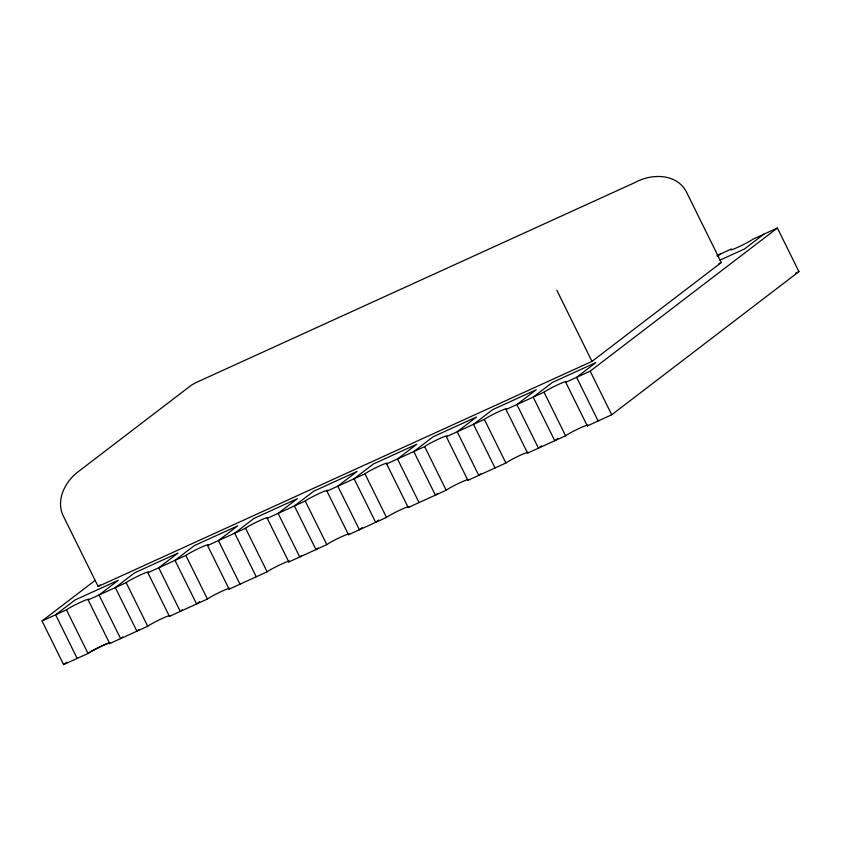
<?xml version="1.0" encoding="UTF-8"?>
<svg xmlns="http://www.w3.org/2000/svg" width="841" height="841" viewBox="0 0 841 841"><rect width="100%" height="100%" fill="white"/><g stroke="black" fill="none" stroke-linecap="round" stroke-linejoin="round"><path stroke-width="1.26" d="M110.203 642.755A12.836 1.009 -26.3 0 0 99.795 646.95A12.836 1.009 -26.3 0 0 88.021 653.468L63.601 664.59L42.05 620.984L95.096 580.427M98.134 586.482L591.98 361.399L721.305 262.529L686.14 191.38C676.28 173.299 651.312 173.456 635.176 182.434L195.606 382.781L191.559 385.052L76.542 472.989C64.599 482.965 56.126 500.101 62.97 515.333L98.134 586.482L100.226 584.894M63.601 664.59L66.723 662.214M122.649 637.047L120.62 638.592L99.028 595.018L118.339 580.258L74.923 600.043L55.622 614.803L77.172 658.408M138.933 629.625L136.904 631.181L115.312 587.596L134.613 572.837L178.029 553.052L158.728 567.812L180.279 611.418L182.35 609.841M199.643 601.641L196.594 603.964L175.012 560.39L194.313 545.63L237.73 525.846L218.429 540.595L239.979 584.211M301.74 555.417L299.711 556.973L278.119 513.388L297.42 498.629L254.003 518.424L234.702 533.183L256.253 576.789M315.985 549.551L318.024 547.996M362.45 527.433L359.401 529.767L337.819 486.182L357.12 471.423L313.704 491.218L294.403 505.967L315.953 549.583M717.362 256.326L720.411 253.993M378.734 520.011L375.685 522.345L354.093 478.76L373.393 464.001L416.81 444.216L397.509 458.976L419.06 502.582M763.828 234.208L744.527 248.968L719.885 260.195M446.35 436.71L484.342 419.396A12.836 1.009 -26.3 0 1 499.06 411.501A12.836 1.009 -26.3 0 1 506.051 409.504L544.032 392.19A12.836 1.009 -26.3 0 1 558.75 384.295A12.836 1.009 -26.3 0 1 565.741 382.298L590.161 371.165L777.399 228.027L798.95 271.632L611.722 414.771L587.302 425.903A12.836 1.009 -26.3 0 0 580.301 427.901A12.836 1.009 -26.3 0 0 565.594 435.796L527.601 453.11A12.836 1.009 -26.3 0 0 520.642 455.086A12.836 1.009 -26.3 0 0 505.925 462.981L467.901 480.316L446.35 436.71A12.836 1.009 -26.3 0 0 439.359 438.708A12.836 1.009 -26.3 0 0 424.642 446.603L386.66 463.917A12.836 1.009 -26.3 0 0 379.659 465.914A12.836 1.009 -26.3 0 0 364.952 473.819L326.96 491.133A12.836 1.009 -26.3 0 0 319.969 493.12A12.836 1.009 -26.3 0 0 305.251 501.026L267.27 518.34A12.836 1.009 -26.3 0 0 260.268 520.337A12.836 1.009 -26.3 0 0 245.561 528.232L207.569 545.546A12.836 1.009 -26.3 0 0 200.579 547.544A12.836 1.009 -26.3 0 0 185.861 555.438L147.879 572.753A12.836 1.009 -26.3 0 0 140.878 574.75A12.836 1.009 -26.3 0 0 126.171 582.645L88.179 599.959A12.836 1.009 -26.3 0 0 81.188 601.956A12.836 1.009 -26.3 0 0 66.471 609.851L42.05 620.984M437.415 493.583L435.375 495.139L413.793 451.554L433.094 436.794L476.511 417.01L457.21 431.769L478.76 475.375M478.792 475.344L480.821 473.798M538.492 448.137L541.541 445.814M557.814 438.392L554.766 440.716L533.183 397.141L552.484 382.382L595.901 362.597L576.6 377.346L598.151 420.963M716.931 255.59L731.271 249.052A12.836 1.009 -26.3 0 0 738.261 247.054A12.836 1.009 -26.3 0 0 752.979 239.159L777.399 228.027M718.929 263.611L721.305 262.529M795.554 273.178L798.95 271.632M88.179 599.959L109.729 643.575L147.753 626.23A12.836 1.009 -26.3 0 1 162.429 618.356A12.836 1.009 -26.3 0 1 169.43 616.358L207.454 599.023A12.836 1.009 -26.3 0 1 222.161 591.128A12.836 1.009 -26.3 0 1 229.162 589.131L267.144 571.817M267.27 518.34L288.82 561.946L326.844 544.6M305.251 501.026L326.802 544.632A12.836 1.009 -26.3 0 1 341.52 536.737A12.836 1.009 -26.3 0 1 348.51 534.739L386.534 517.394A12.836 1.009 -26.3 0 1 401.252 509.499A12.836 1.009 -26.3 0 1 408.242 507.501M446.235 490.187L408.211 507.533L386.66 463.917M556.816 290.25L591.98 361.399M590.161 371.165L611.722 414.771M565.741 382.298L587.302 425.903M544.032 392.19L565.594 435.796M538.45 448.169L516.9 404.563L536.201 389.804L492.794 409.588L473.483 424.348L495.044 467.953M506.051 409.504L527.601 453.11M484.342 419.396L505.893 463.002M424.642 446.603L446.203 490.219A12.836 1.009 -26.3 0 1 457.967 483.701A12.836 1.009 -26.3 0 1 468.384 479.507M364.952 473.819L386.503 517.425M326.96 491.133L348.51 534.739M245.561 528.232L267.112 571.838A12.836 1.009 -26.3 0 1 278.886 565.32A12.836 1.009 -26.3 0 1 289.293 561.136M207.569 545.546L229.12 589.152M185.861 555.438L207.412 599.044M147.879 572.753L169.43 616.358M126.171 582.645L147.722 626.251M66.471 609.851L88.021 653.468A12.836 1.009 -26.3 0 1 98.323 647.654A12.836 1.009 -26.3 0 1 109.319 642.902M289.451 561.346A12.836 1.009 -26.3 0 1 288.82 561.946M109.761 643.544A12.836 1.009 -26.3 0 0 110.392 642.945A12.836 1.009 -26.3 0 1 109.729 643.575M468.532 479.727A12.836 1.009 -26.3 0 1 467.901 480.316"/></g></svg>
